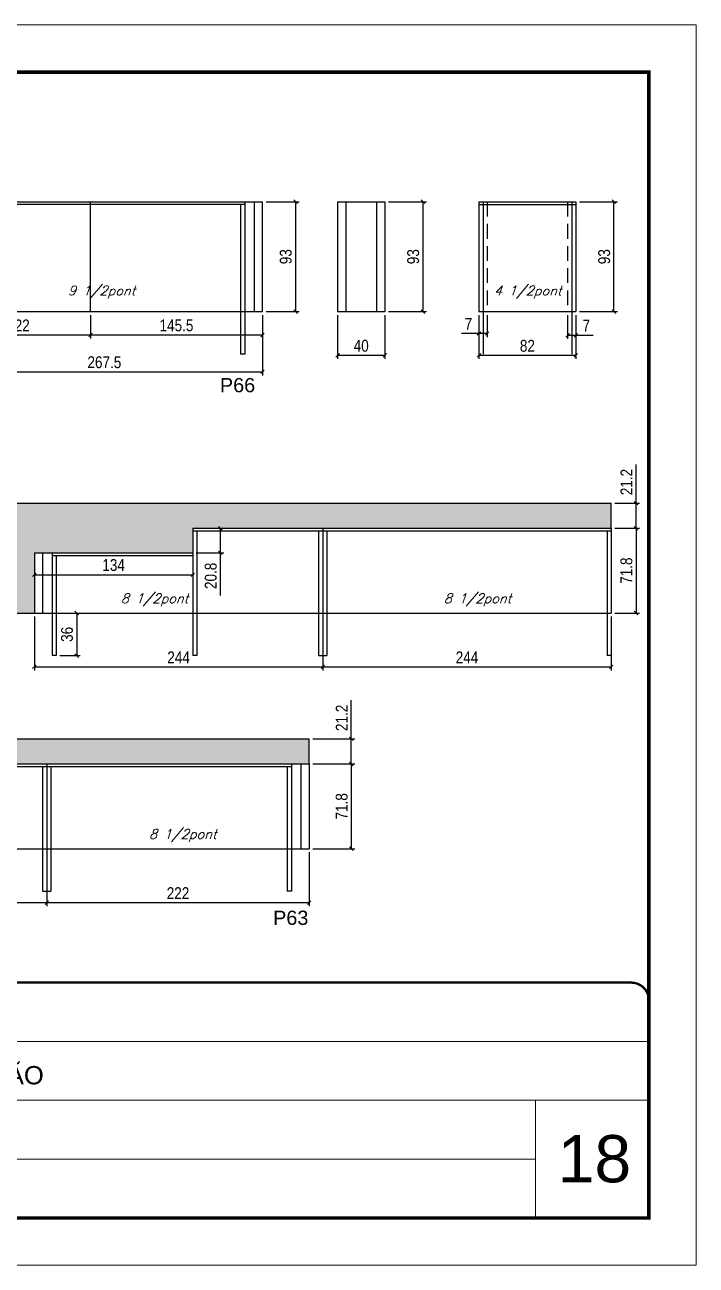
# Model space of a CAD drawing. Extents: x 137137 to 143418, y 10464 to 34486.
# Drawn here: x 139653 to 140221, y 28841 to 29891 of the extents above; entities that cross this region are included whole.
import ezdxf

# ---------------------------------------------------------------- set-up
doc = ezdxf.new("R2010")
doc.units = 0
for name, pattern in [('CONTINUO', [0]), ('DASHED', [0.75, 0.5, -0.25]), ('HIDDEN', [0.375, 0.25, -0.125])]:
    doc.linetypes.add(name, pattern=pattern)
for name, color, linetype in [('5', 5, 'Continuous'), ('COTA', 241, 'Continuous'), ('Painéis', 200, 'Continuous'), ('SARR_2.2x7', 40, 'Continuous'), ('SARR_3.5x7', 81, 'Continuous'), ('texto', 7, 'Continuous')]:
    doc.layers.add(name, color=color, linetype=linetype)
for name, color, linetype, lineweight in [('CARIMBO', 255, 'Continuous', 9), ('Folhas', 255, 'Continuous', 9), ('SARRAFO DE PRESSAO', 251, 'DASHED', 9)]:
    doc.layers.add(name, color=color, linetype=linetype, lineweight=lineweight)
doc.styles.add('ARIAL', font='arial.ttf')
doc.styles.add('COTA TECNICA', font='techl___.ttf', dxfattribs={"height": 10})
doc.styles.add('Romans', font='romans.shx')
doc.styles.get("Standard").update_dxf_attribs({"font": 'arial.ttf'})
doc.dimstyles.new('PAINEL', dxfattribs={"dimtxt": 10, "dimasz": 3, "dimexe": 3, "dimexo": 3, "dimgap": 3, "dimtad": 1, "dimdec": 1, "dimzin": 12, "dimdsep": 46, "dimtxsty": 'COTA TECNICA', "dimblk1": 'OBLIQUE', "dimblk2": 'OBLIQUE', "dimsah": 1, "dimcen": 0.9, "dimclrd": 4, "dimclre": 4, "dimclrt": 240, "dimadec": 1, "dimazin": 3, "dimtfac": 1, "dimtdec": 1, "dimtmove": 0, "dimatfit": 3, "dimfxl": 1, "dimtolj": 1, "dimtzin": 12, "dimarcsym": 0})
pattern_1 = [(50, (0, -2267.81), (5.46554007, -0.47817257), [0.5715, -6.2865]), (355, (0, -2267.81), (-1.05730264, 5.73170536), [0.4572, -5.02921753]), (100.4514447, (0.4555, -2267.85), (4.40823741, 5.25353256), [0.48570026, -5.34270734]), (46.1842, (0, -2266.286), (8.13237123, -1.26126984), [0.85725, -9.42975]), (96.6355576, (0.678, -2266.391), (7.122124, 7.42278374), [0.7285507, -8.01406824]), (351.184151, (0, -2266.286), (7.122124, 7.42278374), [0.685799, -7.54379196]), (21, (0.762, -2266.667), (4.54843174, -3.06795595), [0.5715, -6.2865]), (326, (0.762, -2266.667), (1.85406085, 5.52563898), [0.4572, -5.0292]), (71.451445, (1.141, -2266.923), (6.40249258, 2.45768307), [0.48570026, -5.34269813]), (37.5, (0, -2267.8101), (0.092658098, 2.536651166), [0, -4.96824, 0, -5.1054, 0, -5.04825]), (7.5, (0, -2267.81), (2.004589875, 3.005417245), [0, -2.91084, 0, -4.85394, 0, -1.92405]), (327.5, (-1.6993, -2267.8101), (4.067717855, -0.17186232), [0, -1.905, 0, -5.9436, 0, -7.8867]), (317.5, (-2.4613, -2267.81), (4.44387544, 0.76279473), [0, -2.4765, 0, -3.94716, 0, -5.6007])]

# ---------------------------------------------------------------- blocks, each defined once
blk = doc.blocks.new('9999999999')
at = {"color": 30, "linetype": 'CONTINUO'}
for p, q in [((98564.6, 34379.6), (99584, 34379.6)), ((98564.6, 34329.8), (99488, 34329.8)), ((99584, 34329.8), (99488, 34329.8)), ((99488, 34329.8), (99488, 34230.2)), ((98564.6, 34280), (99488, 34280))]:
    blk.add_line(p, q, dxfattribs=at)
at = {"color": 30, "linetype": 'CONTINUO', "const_width": 2}
blk.add_lwpolyline([(99584, 34230.2), (99584, 34414.4, 0.414214), (99569, 34429.4), (98229, 34429.4, 0.414214), (98214, 34414.4), (98214, 34245.2, 0.414214), (98229, 34230.2), (99584, 34230.2)], format="xyb", dxfattribs=at)
at = {"layer": 'Folhas'}
blk.add_lwpolyline([(98139, 34190.2), (99624, 34190.2), (99624, 35240.2), (98139, 35240.2)], close=True, dxfattribs=at)
at = {"layer": 'Folhas', "color": 30, "const_width": 3}
blk.add_lwpolyline([(98214, 34230.2), (99584, 34230.2), (99584, 35200.2), (98214, 35200.2)], close=True, dxfattribs=at)
at = {"color": 7, "linetype": 'Continuous', "ltscale": 5, "style": 'ARIAL'}
blk.add_text('HOSPITAL ASSUNÇÃO', height=15.483, dxfattribs=at).set_placement((98837.7, 34343.3))
blk = doc.blocks.new('_Oblique')
at = {"color": 0, "linetype": 'ByBlock', "lineweight": -2}
blk.add_line((-0.5, -0.5), (0.5, 0.5), dxfattribs=at)
blk = doc.blocks.new('*D97')
at = {"layer": 'COTA', "color": 4, "lineweight": -2, "ltscale": 25, "transparency": 16777216}
for p, q in [((139856.9, 29741.7), (139884.9, 29741.7)), ((139881.9, 29741.7), (139881.9, 29648.7)), ((139856.9, 29648.7), (139884.9, 29648.7))]:
    blk.add_line(p, q, dxfattribs=at)
at = {"layer": 'Defpoints', "color": 0, "ltscale": 25, "transparency": 16777216}
for p in [(139853.9, 29741.7), (139853.9, 29648.7), (139881.9, 29648.7)]:
    blk.add_point(p, dxfattribs=at)
at = {"layer": 'COTA', "color": 4, "lineweight": -2, "ltscale": 25, "transparency": 16777216, "xscale": 3, "yscale": 3, "zscale": 3}
for p, rotation in [((139881.9, 29741.7), 90), ((139881.9, 29648.7), 270)]:
    blk.add_blockref('_Oblique', p, dxfattribs=dict(at, rotation=rotation))
at = {"layer": 'COTA', "color": 240, "ltscale": 25, "transparency": 16777216, "insert": (139873.6, 29695.2), "char_height": 10, "attachment_point": 5, "rotation": 90, "style": 'COTA TECNICA'}
blk.add_mtext('\\A1;93', dxfattribs=at)
blk = doc.blocks.new('*D98')
at = {"layer": 'COTA', "color": 4, "lineweight": -2, "ltscale": 25, "transparency": 16777216}
for p, q in [((139586.4, 29645.7), (139586.4, 29594.7)), ((139853.9, 29645.7), (139853.9, 29594.7)), ((139586.4, 29597.7), (139853.9, 29597.7))]:
    blk.add_line(p, q, dxfattribs=at)
at = {"layer": 'Defpoints', "color": 0, "ltscale": 25, "transparency": 16777216}
for p in [(139586.4, 29648.7), (139853.9, 29648.7), (139853.9, 29597.7)]:
    blk.add_point(p, dxfattribs=at)
at = {"layer": 'COTA', "color": 4, "lineweight": -2, "ltscale": 25, "transparency": 16777216, "xscale": 3, "yscale": 3, "zscale": 3, "rotation": 180}
blk.add_blockref('_Oblique', (139586.4, 29597.7), dxfattribs=at)
at = {"layer": 'COTA', "color": 4, "lineweight": -2, "ltscale": 25, "transparency": 16777216, "xscale": 3, "yscale": 3, "zscale": 3}
blk.add_blockref('_Oblique', (139853.9, 29597.7), dxfattribs=at)
at = {"layer": 'COTA', "color": 240, "ltscale": 25, "transparency": 16777216, "insert": (139720.1, 29605.8), "char_height": 10, "attachment_point": 5, "style": 'COTA TECNICA'}
blk.add_mtext('\\A1;267.5', dxfattribs=at)
blk = doc.blocks.new('*D99')
at = {"layer": 'COTA', "color": 4, "lineweight": -2, "ltscale": 25, "transparency": 16777216}
for p, q in [((139586.4, 29645.7), (139586.4, 29625.9)), ((139708.4, 29645.7), (139708.4, 29625.9)), ((139586.4, 29628.9), (139708.4, 29628.9))]:
    blk.add_line(p, q, dxfattribs=at)
at = {"layer": 'Defpoints', "color": 0, "ltscale": 25, "transparency": 16777216}
for p in [(139586.4, 29648.7), (139708.4, 29648.7), (139708.4, 29628.9)]:
    blk.add_point(p, dxfattribs=at)
at = {"layer": 'COTA', "color": 4, "lineweight": -2, "ltscale": 25, "transparency": 16777216, "xscale": 3, "yscale": 3, "zscale": 3, "rotation": 180}
blk.add_blockref('_Oblique', (139586.4, 29628.9), dxfattribs=at)
at = {"layer": 'COTA', "color": 4, "lineweight": -2, "ltscale": 25, "transparency": 16777216, "xscale": 3, "yscale": 3, "zscale": 3}
blk.add_blockref('_Oblique', (139708.4, 29628.9), dxfattribs=at)
at = {"layer": 'COTA', "color": 240, "ltscale": 25, "transparency": 16777216, "insert": (139647.4, 29637), "char_height": 10, "attachment_point": 5, "style": 'COTA TECNICA'}
blk.add_mtext('\\A1;122', dxfattribs=at)
blk = doc.blocks.new('*D100')
at = {"layer": 'COTA', "color": 4, "lineweight": -2, "ltscale": 25, "transparency": 16777216}
for p, q in [((139708.4, 29645.7), (139708.4, 29625.9)), ((139853.9, 29645.7), (139853.9, 29625.9)), ((139708.4, 29628.9), (139853.9, 29628.9))]:
    blk.add_line(p, q, dxfattribs=at)
at = {"layer": 'Defpoints', "color": 0, "ltscale": 25, "transparency": 16777216}
for p in [(139708.4, 29648.7), (139853.9, 29648.7), (139853.9, 29628.9)]:
    blk.add_point(p, dxfattribs=at)
at = {"layer": 'COTA', "color": 4, "lineweight": -2, "ltscale": 25, "transparency": 16777216, "xscale": 3, "yscale": 3, "zscale": 3, "rotation": 180}
blk.add_blockref('_Oblique', (139708.4, 29628.9), dxfattribs=at)
at = {"layer": 'COTA', "color": 4, "lineweight": -2, "ltscale": 25, "transparency": 16777216, "xscale": 3, "yscale": 3, "zscale": 3}
blk.add_blockref('_Oblique', (139853.9, 29628.9), dxfattribs=at)
at = {"layer": 'COTA', "color": 240, "ltscale": 25, "transparency": 16777216, "insert": (139781.1, 29637), "char_height": 10, "attachment_point": 5, "style": 'COTA TECNICA'}
blk.add_mtext('\\A1;145.5', dxfattribs=at)
blk = doc.blocks.new('*D110')
at = {"layer": 'COTA', "color": 4, "lineweight": -2, "ltscale": 25, "transparency": 16777216}
for p, q in [((139660.9, 29390.5), (139660.9, 29345)), ((139904.9, 29390.5), (139904.9, 29345)), ((139660.9, 29348), (139904.9, 29348))]:
    blk.add_line(p, q, dxfattribs=at)
at = {"layer": 'Defpoints', "color": 0, "ltscale": 25, "transparency": 16777216}
for p in [(139660.9, 29393.5), (139904.9, 29393.5), (139904.9, 29348)]:
    blk.add_point(p, dxfattribs=at)
at = {"layer": 'COTA', "color": 4, "lineweight": -2, "ltscale": 25, "transparency": 16777216, "xscale": 3, "yscale": 3, "zscale": 3, "rotation": 180}
blk.add_blockref('_Oblique', (139660.9, 29348), dxfattribs=at)
at = {"layer": 'COTA', "color": 4, "lineweight": -2, "ltscale": 25, "transparency": 16777216, "xscale": 3, "yscale": 3, "zscale": 3}
blk.add_blockref('_Oblique', (139904.9, 29348), dxfattribs=at)
at = {"layer": 'COTA', "color": 240, "ltscale": 25, "transparency": 16777216, "insert": (139782.9, 29356), "char_height": 10, "attachment_point": 5, "style": 'COTA TECNICA'}
blk.add_mtext('\\A1;244', dxfattribs=at)
blk = doc.blocks.new('*D111')
at = {"layer": 'COTA', "color": 4, "lineweight": -2, "ltscale": 25, "transparency": 16777216}
for p, q in [((139904.9, 29390.5), (139904.9, 29345)), ((140148.9, 29390.5), (140148.9, 29345)), ((139904.9, 29348), (140148.9, 29348))]:
    blk.add_line(p, q, dxfattribs=at)
at = {"layer": 'Defpoints', "color": 0, "ltscale": 25, "transparency": 16777216}
for p in [(139904.9, 29393.5), (140148.9, 29393.5), (140148.9, 29348)]:
    blk.add_point(p, dxfattribs=at)
at = {"layer": 'COTA', "color": 4, "lineweight": -2, "ltscale": 25, "transparency": 16777216, "xscale": 3, "yscale": 3, "zscale": 3, "rotation": 180}
blk.add_blockref('_Oblique', (139904.9, 29348), dxfattribs=at)
at = {"layer": 'COTA', "color": 4, "lineweight": -2, "ltscale": 25, "transparency": 16777216, "xscale": 3, "yscale": 3, "zscale": 3}
blk.add_blockref('_Oblique', (140148.9, 29348), dxfattribs=at)
at = {"layer": 'COTA', "color": 240, "ltscale": 25, "transparency": 16777216, "insert": (140026.9, 29356), "char_height": 10, "attachment_point": 5, "style": 'COTA TECNICA'}
blk.add_mtext('\\A1;244', dxfattribs=at)
blk = doc.blocks.new('*D113')
at = {"layer": 'COTA', "color": 4, "lineweight": -2, "ltscale": 25, "transparency": 16777216}
for p, q in [((139660.9, 29441.5), (139660.9, 29422.9)), ((139794.9, 29441.5), (139794.9, 29422.9)), ((139660.9, 29425.9), (139794.9, 29425.9))]:
    blk.add_line(p, q, dxfattribs=at)
at = {"layer": 'Defpoints', "color": 0, "ltscale": 25, "transparency": 16777216}
for p in [(139660.9, 29444.5), (139794.9, 29444.5), (139794.9, 29425.9)]:
    blk.add_point(p, dxfattribs=at)
at = {"layer": 'COTA', "color": 4, "lineweight": -2, "ltscale": 25, "transparency": 16777216, "xscale": 3, "yscale": 3, "zscale": 3, "rotation": 180}
blk.add_blockref('_Oblique', (139660.9, 29425.9), dxfattribs=at)
at = {"layer": 'COTA', "color": 4, "lineweight": -2, "ltscale": 25, "transparency": 16777216, "xscale": 3, "yscale": 3, "zscale": 3}
blk.add_blockref('_Oblique', (139794.9, 29425.9), dxfattribs=at)
at = {"layer": 'COTA', "color": 240, "ltscale": 25, "transparency": 16777216, "insert": (139727.9, 29434.1), "char_height": 10, "attachment_point": 5, "style": 'COTA TECNICA'}
blk.add_mtext('\\A1;134', dxfattribs=at)
blk = doc.blocks.new('*D115')
at = {"layer": 'COTA', "color": 4, "lineweight": -2, "ltscale": 25, "transparency": 16777216}
for p, q in [((139797.9, 29465.3), (139821.2, 29465.3)), ((139818.2, 29465.3), (139818.2, 29444.5)), ((139797.9, 29444.5), (139821.2, 29444.5)), ((139818.2, 29444.5), (139818.2, 29408.5))]:
    blk.add_line(p, q, dxfattribs=at)
at = {"layer": 'Defpoints', "color": 0, "ltscale": 25, "transparency": 16777216}
for p in [(139794.9, 29465.3), (139794.9, 29444.5), (139818.2, 29444.5)]:
    blk.add_point(p, dxfattribs=at)
at = {"layer": 'COTA', "color": 4, "lineweight": -2, "ltscale": 25, "transparency": 16777216, "xscale": 3, "yscale": 3, "zscale": 3}
for p, rotation in [((139818.2, 29465.3), 90), ((139818.2, 29444.5), 270)]:
    blk.add_blockref('_Oblique', p, dxfattribs=dict(at, rotation=rotation))
at = {"layer": 'COTA', "color": 240, "ltscale": 25, "transparency": 16777216, "insert": (139810.1, 29425), "char_height": 10, "attachment_point": 5, "rotation": 90, "style": 'COTA TECNICA'}
blk.add_mtext('\\A1;20.8', dxfattribs=at)
blk = doc.blocks.new('*D118')
at = {"layer": 'COTA', "color": 4, "lineweight": -2, "ltscale": 25, "transparency": 16777216}
for p, q in [((139427.4, 29191), (139427.4, 29145.4)), ((139671.4, 29191), (139671.4, 29145.4)), ((139427.4, 29148.4), (139671.4, 29148.4))]:
    blk.add_line(p, q, dxfattribs=at)
at = {"layer": 'Defpoints', "color": 0, "ltscale": 25, "transparency": 16777216}
for p in [(139427.4, 29194), (139671.4, 29194), (139671.4, 29148.4)]:
    blk.add_point(p, dxfattribs=at)
at = {"layer": 'COTA', "color": 4, "lineweight": -2, "ltscale": 25, "transparency": 16777216, "xscale": 3, "yscale": 3, "zscale": 3, "rotation": 180}
blk.add_blockref('_Oblique', (139427.4, 29148.4), dxfattribs=at)
at = {"layer": 'COTA', "color": 4, "lineweight": -2, "ltscale": 25, "transparency": 16777216, "xscale": 3, "yscale": 3, "zscale": 3}
blk.add_blockref('_Oblique', (139671.4, 29148.4), dxfattribs=at)
at = {"layer": 'COTA', "color": 240, "ltscale": 25, "transparency": 16777216, "insert": (139549.4, 29156.5), "char_height": 10, "attachment_point": 5, "style": 'COTA TECNICA'}
blk.add_mtext('\\A1;244', dxfattribs=at)
blk = doc.blocks.new('*D119')
at = {"layer": 'COTA', "color": 4, "lineweight": -2, "ltscale": 25, "transparency": 16777216}
for p, q in [((139671.4, 29191), (139671.4, 29145.4)), ((139893.4, 29191), (139893.4, 29145.4)), ((139671.4, 29148.4), (139893.4, 29148.4))]:
    blk.add_line(p, q, dxfattribs=at)
at = {"layer": 'Defpoints', "color": 0, "ltscale": 25, "transparency": 16777216}
for p in [(139671.4, 29194), (139893.4, 29194), (139893.4, 29148.4)]:
    blk.add_point(p, dxfattribs=at)
at = {"layer": 'COTA', "color": 4, "lineweight": -2, "ltscale": 25, "transparency": 16777216, "xscale": 3, "yscale": 3, "zscale": 3, "rotation": 180}
blk.add_blockref('_Oblique', (139671.4, 29148.4), dxfattribs=at)
at = {"layer": 'COTA', "color": 4, "lineweight": -2, "ltscale": 25, "transparency": 16777216, "xscale": 3, "yscale": 3, "zscale": 3}
blk.add_blockref('_Oblique', (139893.4, 29148.4), dxfattribs=at)
at = {"layer": 'COTA', "color": 240, "ltscale": 25, "transparency": 16777216, "insert": (139782.4, 29156.4), "char_height": 10, "attachment_point": 5, "style": 'COTA TECNICA'}
blk.add_mtext('\\A1;222', dxfattribs=at)
blk = doc.blocks.new('*D124')
at = {"layer": 'COTA', "color": 4, "lineweight": -2, "ltscale": 25, "transparency": 16777216}
for p, q in [((140151.9, 29465.3), (140172.9, 29465.3)), ((140169.9, 29465.3), (140169.9, 29393.5)), ((140151.9, 29393.5), (140172.9, 29393.5))]:
    blk.add_line(p, q, dxfattribs=at)
at = {"layer": 'Defpoints', "color": 0, "ltscale": 25, "transparency": 16777216}
for p in [(140148.9, 29465.3), (140148.9, 29393.5), (140169.9, 29393.5)]:
    blk.add_point(p, dxfattribs=at)
at = {"layer": 'COTA', "color": 4, "lineweight": -2, "ltscale": 25, "transparency": 16777216, "xscale": 3, "yscale": 3, "zscale": 3}
for p, rotation in [((140169.9, 29465.3), 90), ((140169.9, 29393.5), 270)]:
    blk.add_blockref('_Oblique', p, dxfattribs=dict(at, rotation=rotation))
at = {"layer": 'COTA', "color": 240, "ltscale": 25, "transparency": 16777216, "insert": (140161.8, 29429.4), "char_height": 10, "attachment_point": 5, "rotation": 90, "style": 'COTA TECNICA'}
blk.add_mtext('\\A1;71.8', dxfattribs=at)
blk = doc.blocks.new('*D125')
at = {"layer": 'COTA', "color": 4, "lineweight": -2, "ltscale": 25, "transparency": 16777216}
for p, q in [((140169.9, 29486.5), (140169.9, 29519.2)), ((140151.9, 29486.5), (140172.9, 29486.5)), ((140169.9, 29465.3), (140169.9, 29486.5)), ((140151.9, 29465.3), (140172.9, 29465.3))]:
    blk.add_line(p, q, dxfattribs=at)
at = {"layer": 'Defpoints', "color": 0, "ltscale": 25, "transparency": 16777216}
for p in [(140148.9, 29486.5), (140169.9, 29486.5), (140148.9, 29465.3)]:
    blk.add_point(p, dxfattribs=at)
at = {"layer": 'COTA', "color": 4, "lineweight": -2, "ltscale": 25, "transparency": 16777216, "xscale": 3, "yscale": 3, "zscale": 3}
for p, rotation in [((140169.9, 29486.5), 90), ((140169.9, 29465.3), 270)]:
    blk.add_blockref('_Oblique', p, dxfattribs=dict(at, rotation=rotation))
at = {"layer": 'COTA', "color": 240, "ltscale": 25, "transparency": 16777216, "insert": (140161.8, 29504.4), "char_height": 10, "attachment_point": 5, "rotation": 90, "style": 'COTA TECNICA'}
blk.add_mtext('\\A1;21.2', dxfattribs=at)
blk = doc.blocks.new('*D126')
at = {"layer": 'COTA', "color": 4, "lineweight": -2, "ltscale": 25, "transparency": 16777216}
for p, q in [((139896.4, 29265.8), (139932, 29265.8)), ((139929, 29265.8), (139929, 29194)), ((139896.4, 29194), (139932, 29194))]:
    blk.add_line(p, q, dxfattribs=at)
at = {"layer": 'Defpoints', "color": 0, "ltscale": 25, "transparency": 16777216}
for p in [(139893.4, 29265.8), (139893.4, 29194), (139929, 29194)]:
    blk.add_point(p, dxfattribs=at)
at = {"layer": 'COTA', "color": 4, "lineweight": -2, "ltscale": 25, "transparency": 16777216, "xscale": 3, "yscale": 3, "zscale": 3}
for p, rotation in [((139929, 29265.8), 90), ((139929, 29194), 270)]:
    blk.add_blockref('_Oblique', p, dxfattribs=dict(at, rotation=rotation))
at = {"layer": 'COTA', "color": 240, "ltscale": 25, "transparency": 16777216, "insert": (139920.9, 29229.9), "char_height": 10, "attachment_point": 5, "rotation": 90, "style": 'COTA TECNICA'}
blk.add_mtext('\\A1;71.8', dxfattribs=at)
blk = doc.blocks.new('*D127')
at = {"layer": 'COTA', "color": 4, "lineweight": -2, "ltscale": 25, "transparency": 16777216}
for p, q in [((139929, 29287), (139929, 29319.7)), ((139896.4, 29287), (139932, 29287)), ((139929, 29265.8), (139929, 29287)), ((139896.4, 29265.8), (139932, 29265.8))]:
    blk.add_line(p, q, dxfattribs=at)
at = {"layer": 'Defpoints', "color": 0, "ltscale": 25, "transparency": 16777216}
for p in [(139893.4, 29287), (139929, 29287), (139893.4, 29265.8)]:
    blk.add_point(p, dxfattribs=at)
at = {"layer": 'COTA', "color": 4, "lineweight": -2, "ltscale": 25, "transparency": 16777216, "xscale": 3, "yscale": 3, "zscale": 3}
for p, rotation in [((139929, 29287), 90), ((139929, 29265.8), 270)]:
    blk.add_blockref('_Oblique', p, dxfattribs=dict(at, rotation=rotation))
at = {"layer": 'COTA', "color": 240, "ltscale": 25, "transparency": 16777216, "insert": (139920.9, 29304.8), "char_height": 10, "attachment_point": 5, "rotation": 90, "style": 'COTA TECNICA'}
blk.add_mtext('\\A1;21.2', dxfattribs=at)
blk = doc.blocks.new('*D183')
at = {"layer": 'COTA', "color": 4, "lineweight": -2, "ltscale": 25, "transparency": 16777216}
for p, q in [((140112, 29645.7), (140112, 29625.7)), ((140119, 29645.7), (140119, 29625.7)), ((140112, 29628.7), (140119, 29628.7)), ((140119, 29628.7), (140133.7, 29628.7))]:
    blk.add_line(p, q, dxfattribs=at)
at = {"layer": 'Defpoints', "color": 0, "ltscale": 25, "transparency": 16777216}
for p in [(140112, 29648.7), (140119, 29648.7), (140119, 29628.7)]:
    blk.add_point(p, dxfattribs=at)
at = {"layer": 'COTA', "color": 4, "lineweight": -2, "ltscale": 25, "transparency": 16777216, "xscale": 3, "yscale": 3, "zscale": 3, "rotation": 180}
blk.add_blockref('_Oblique', (140112, 29628.7), dxfattribs=at)
at = {"layer": 'COTA', "color": 4, "lineweight": -2, "ltscale": 25, "transparency": 16777216, "xscale": 3, "yscale": 3, "zscale": 3}
blk.add_blockref('_Oblique', (140119, 29628.7), dxfattribs=at)
at = {"layer": 'COTA', "color": 240, "ltscale": 25, "transparency": 16777216, "insert": (140127.8, 29636.8), "char_height": 10, "attachment_point": 5, "style": 'COTA TECNICA'}
blk.add_mtext('\\A1;7', dxfattribs=at)
blk = doc.blocks.new('*D184')
at = {"layer": 'COTA', "color": 4, "lineweight": -2, "ltscale": 25, "transparency": 16777216}
for p, q in [((140037, 29645.7), (140037, 29627.2)), ((140044, 29645.7), (140044, 29627.2)), ((140037, 29630.2), (140022.2, 29630.2)), ((140044, 29630.2), (140037, 29630.2))]:
    blk.add_line(p, q, dxfattribs=at)
at = {"layer": 'Defpoints', "color": 0, "ltscale": 25, "transparency": 16777216}
for p in [(140037, 29648.7), (140044, 29648.7), (140037, 29630.2)]:
    blk.add_point(p, dxfattribs=at)
at = {"layer": 'COTA', "color": 4, "lineweight": -2, "ltscale": 25, "transparency": 16777216, "xscale": 3, "yscale": 3, "zscale": 3, "rotation": 180}
blk.add_blockref('_Oblique', (140037, 29630.2), dxfattribs=at)
at = {"layer": 'COTA', "color": 4, "lineweight": -2, "ltscale": 25, "transparency": 16777216, "xscale": 3, "yscale": 3, "zscale": 3}
blk.add_blockref('_Oblique', (140044, 29630.2), dxfattribs=at)
at = {"layer": 'COTA', "color": 240, "ltscale": 25, "transparency": 16777216, "insert": (140028.1, 29638.3), "char_height": 10, "attachment_point": 5, "style": 'COTA TECNICA'}
blk.add_mtext('\\A1;7', dxfattribs=at)
blk = doc.blocks.new('*D185')
at = {"layer": 'COTA', "color": 4, "lineweight": -2, "ltscale": 25, "transparency": 16777216}
for p, q in [((140037, 29645.7), (140037, 29608.6)), ((140119, 29645.7), (140119, 29608.6)), ((140119, 29611.6), (140037, 29611.6))]:
    blk.add_line(p, q, dxfattribs=at)
at = {"layer": 'Defpoints', "color": 0, "ltscale": 25, "transparency": 16777216}
for p in [(140037, 29648.7), (140119, 29648.7), (140037, 29611.6)]:
    blk.add_point(p, dxfattribs=at)
at = {"layer": 'COTA', "color": 4, "lineweight": -2, "ltscale": 25, "transparency": 16777216, "xscale": 3, "yscale": 3, "zscale": 3, "rotation": 180}
blk.add_blockref('_Oblique', (140037, 29611.6), dxfattribs=at)
at = {"layer": 'COTA', "color": 4, "lineweight": -2, "ltscale": 25, "transparency": 16777216, "xscale": 3, "yscale": 3, "zscale": 3}
blk.add_blockref('_Oblique', (140119, 29611.6), dxfattribs=at)
at = {"layer": 'COTA', "color": 240, "ltscale": 25, "transparency": 16777216, "insert": (140078, 29619.7), "char_height": 10, "attachment_point": 5, "style": 'COTA TECNICA'}
blk.add_mtext('\\A1;82', dxfattribs=at)
blk = doc.blocks.new('*D186')
at = {"layer": 'COTA', "color": 4, "lineweight": -2, "ltscale": 25, "transparency": 16777216}
for p, q in [((140122, 29741.7), (140154.2, 29741.7)), ((140151.2, 29648.7), (140151.2, 29741.7)), ((140122, 29648.7), (140154.2, 29648.7))]:
    blk.add_line(p, q, dxfattribs=at)
at = {"layer": 'Defpoints', "color": 0, "ltscale": 25, "transparency": 16777216}
for p in [(140119, 29741.7), (140151.2, 29741.7), (140119, 29648.7)]:
    blk.add_point(p, dxfattribs=at)
at = {"layer": 'COTA', "color": 4, "lineweight": -2, "ltscale": 25, "transparency": 16777216, "xscale": 3, "yscale": 3, "zscale": 3}
for p, rotation in [((140151.2, 29741.7), 90), ((140151.2, 29648.7), 270)]:
    blk.add_blockref('_Oblique', p, dxfattribs=dict(at, rotation=rotation))
at = {"layer": 'COTA', "color": 240, "ltscale": 25, "transparency": 16777216, "insert": (140143, 29695.2), "char_height": 10, "attachment_point": 5, "rotation": 90, "style": 'COTA TECNICA'}
blk.add_mtext('\\A1;93', dxfattribs=at)
blk = doc.blocks.new('*D1904')
at = {"layer": 'COTA', "color": 4, "lineweight": -2, "ltscale": 25, "transparency": 16777216}
for p, q in [((139682.4, 29393.5), (139699.7, 29393.5)), ((139696.7, 29393.5), (139696.7, 29357.5)), ((139682.4, 29357.5), (139699.7, 29357.5))]:
    blk.add_line(p, q, dxfattribs=at)
at = {"layer": 'Defpoints', "color": 0, "ltscale": 25, "transparency": 16777216}
for p in [(139679.4, 29393.5), (139679.4, 29357.5), (139696.7, 29357.5)]:
    blk.add_point(p, dxfattribs=at)
at = {"layer": 'COTA', "color": 4, "lineweight": -2, "ltscale": 25, "transparency": 16777216, "xscale": 3, "yscale": 3, "zscale": 3}
for p, rotation in [((139696.7, 29393.5), 90), ((139696.7, 29357.5), 270)]:
    blk.add_blockref('_Oblique', p, dxfattribs=dict(at, rotation=rotation))
at = {"layer": 'COTA', "color": 240, "ltscale": 25, "transparency": 16777216, "insert": (139688.5, 29375.5), "char_height": 10, "attachment_point": 5, "rotation": 90, "style": 'COTA TECNICA'}
blk.add_mtext('\\A1;36', dxfattribs=at)
blk = doc.blocks.new('*D2132')
at = {"layer": 'COTA', "color": 4, "lineweight": -2, "ltscale": 25, "transparency": 16777216}
for p, q in [((139917.4, 29645.7), (139917.4, 29608.6)), ((139957.4, 29645.7), (139957.4, 29608.6)), ((139957.4, 29611.6), (139917.4, 29611.6))]:
    blk.add_line(p, q, dxfattribs=at)
at = {"layer": 'Defpoints', "color": 0, "ltscale": 25, "transparency": 16777216}
for p in [(139917.4, 29648.7), (139957.4, 29648.7), (139917.4, 29611.6)]:
    blk.add_point(p, dxfattribs=at)
at = {"layer": 'COTA', "color": 4, "lineweight": -2, "ltscale": 25, "transparency": 16777216, "xscale": 3, "yscale": 3, "zscale": 3, "rotation": 180}
blk.add_blockref('_Oblique', (139917.4, 29611.6), dxfattribs=at)
at = {"layer": 'COTA', "color": 4, "lineweight": -2, "ltscale": 25, "transparency": 16777216, "xscale": 3, "yscale": 3, "zscale": 3}
blk.add_blockref('_Oblique', (139957.4, 29611.6), dxfattribs=at)
at = {"layer": 'COTA', "color": 240, "ltscale": 25, "transparency": 16777216, "insert": (139937.4, 29619.7), "char_height": 10, "attachment_point": 5, "style": 'COTA TECNICA'}
blk.add_mtext('\\A1;40', dxfattribs=at)
blk = doc.blocks.new('*D2133')
at = {"layer": 'COTA', "color": 4, "lineweight": -2, "ltscale": 25, "transparency": 16777216}
for p, q in [((139960.4, 29741.7), (139992.7, 29741.7)), ((139989.7, 29648.7), (139989.7, 29741.7)), ((139960.4, 29648.7), (139992.7, 29648.7))]:
    blk.add_line(p, q, dxfattribs=at)
at = {"layer": 'Defpoints', "color": 0, "ltscale": 25, "transparency": 16777216}
for p in [(139957.4, 29741.7), (139989.7, 29741.7), (139957.4, 29648.7)]:
    blk.add_point(p, dxfattribs=at)
at = {"layer": 'COTA', "color": 4, "lineweight": -2, "ltscale": 25, "transparency": 16777216, "xscale": 3, "yscale": 3, "zscale": 3}
for p, rotation in [((139989.7, 29741.7), 90), ((139989.7, 29648.7), 270)]:
    blk.add_blockref('_Oblique', p, dxfattribs=dict(at, rotation=rotation))
at = {"layer": 'COTA', "color": 240, "ltscale": 25, "transparency": 16777216, "insert": (139981.4, 29695.2), "char_height": 10, "attachment_point": 5, "rotation": 90, "style": 'COTA TECNICA'}
blk.add_mtext('\\A1;93', dxfattribs=at)

msp = doc.modelspace()

# ---------------------------------------------------------------- hatches: boundary and pattern name
at = {"layer": 'COTA', "linetype": 'ByBlock'}
h = msp.add_hatch(dxfattribs=at)
h.set_pattern_fill('AR-CONC', color=256, scale=0.03)
h.set_pattern_definition([(50, (0, -2297.15), (5.46554007, -0.47817257), [0.5715, -6.2865]), (355, (0, -2297.15), (-1.05730264, 5.73170536), [0.4572, -5.02921753]), (100.4514447, (0.4555, -2297.19), (4.40823741, 5.25353256), [0.48570026, -5.34270734]), (46.1842, (0, -2295.626), (8.13237123, -1.26126984), [0.85725, -9.42975]), (96.6355576, (0.678, -2295.731), (7.122124, 7.42278374), [0.7285507, -8.01406824]), (351.184151, (0, -2295.626), (7.122124, 7.42278374), [0.685799, -7.54379196]), (21, (0.762, -2296.007), (4.54843174, -3.06795595), [0.5715, -6.2865]), (326, (0.762, -2296.007), (1.85406085, 5.52563898), [0.4572, -5.0292]), (71.451445, (1.141, -2296.263), (6.40249258, 2.45768307), [0.48570026, -5.34269813]), (37.5, (0, -2297.1502), (0.092658098, 2.536651166), [0, -4.96824, 0, -5.1054, 0, -5.04825]), (7.5, (0, -2297.1502), (2.004589875, 3.005417245), [0, -2.91084, 0, -4.85394, 0, -1.92405]), (327.5, (-1.6993, -2297.1502), (4.067717855, -0.17186232), [0, -1.905, 0, -5.9436, 0, -7.8867]), (317.5, (-2.4613, -2297.1502), (4.44387544, 0.76279473), [0, -2.4765, 0, -3.94716, 0, -5.6007])])
h.paths.add_polyline_path([(139620.88, 29486.5), (139486.88, 29486.5), (138921.38, 29486.5), (138921.38, 29465.3), (139486.88, 29465.3), (139486.88, 29444.5), (139620.88, 29444.5), (139620.88, 29393.5), (139660.88, 29393.5), (139660.88, 29444.5), (139794.88, 29444.5), (139794.88, 29465.3), (140148.88, 29465.3), (140148.88, 29465.3), (140148.88, 29486.5), (139794.88, 29486.5), (139660.88, 29486.5)])
h = msp.add_hatch(dxfattribs=at)
h.set_pattern_fill('AR-CONC', color=256, scale=0.03)
h.set_pattern_definition(pattern_1)
h.paths.add_polyline_path([(139183.38, 29244.98), (139317.38, 29244.98), (139317.38, 29265.78), (139893.38, 29265.78), (139893.38, 29286.98), (139317.38, 29286.98), (139183.38, 29286.98), (139143.38, 29286.98), (139009.38, 29286.98), (138921.38, 29286.98), (138921.38, 29265.78), (139009.38, 29265.78), (139009.38, 29244.98), (139143.38, 29244.98), (139143.38, 29193.98), (139183.38, 29193.98)])
h = msp.add_hatch(dxfattribs=at)
h.set_pattern_fill('AR-CONC', color=256, scale=0.03)
h.set_pattern_definition(pattern_1)
h.paths.add_polyline_path([(139893.38, 29286.98), (139317.38, 29286.98), (139183.38, 29286.98), (139183.38, 29244.98), (139317.38, 29244.98), (139317.38, 29265.78), (139893.38, 29265.78)])

# ---------------------------------------------------------------- linework, layer by layer
for p, q in [((139838.89, 29612.69), (139835.39, 29612.69)), ((139620.88, 29486.5), (139660.88, 29486.5)), ((139660.88, 29486.5), (139794.88, 29486.5)), ((139794.88, 29486.5), (140148.88, 29486.5)), ((140148.88, 29465.3), (140148.88, 29486.5)), ((139620.88, 29393.5), (139660.88, 29393.5)), ((139904.88, 29393.5), (139904.88, 29357.5)), ((139679.38, 29357.5), (139675.88, 29357.5)), ((139798.38, 29357.5), (139794.88, 29357.5)), ((139901.38, 29357.5), (139908.38, 29357.5)), ((140148.88, 29357.5), (140145.38, 29357.5)), ((139317.38, 29286.98), (139893.38, 29286.98)), ((139893.38, 29265.78), (139893.38, 29286.98)), ((139671.38, 29193.98), (139671.38, 29157.98)), ((139667.88, 29157.98), (139674.88, 29157.98)), ((139878.38, 29157.98), (139874.88, 29157.98))]:
    msp.add_line(p, q, dxfattribs=at)
at = {"layer": 'Painéis'}
for p, q in [((139098.39, 29741.69), (139853.89, 29741.69)), ((139098.39, 29648.69), (139853.89, 29648.69)), ((139794.88, 29465.3), (140148.88, 29465.3)), ((139660.88, 29444.5), (139794.88, 29444.5)), ((139660.88, 29393.5), (139794.88, 29393.5)), ((139794.88, 29393.5), (140148.88, 29393.5)), ((139317.38, 29265.78), (139893.38, 29265.78)), ((139317.38, 29193.98), (139893.38, 29193.98))]:
    msp.add_line(p, q, dxfattribs=at)
at = {"layer": 'Painéis', "ltscale": 25}
for p, q in [((139708.39, 29648.69), (139708.39, 29741.69)), ((139853.89, 29648.69), (139853.89, 29741.69)), ((139917.42, 29741.69), (139957.42, 29741.69)), ((139917.42, 29741.69), (139917.42, 29648.69)), ((139957.42, 29741.69), (139957.42, 29648.69)), ((140036.98, 29741.69), (140118.98, 29741.69)), ((140036.98, 29741.69), (140036.98, 29648.69)), ((140118.98, 29741.69), (140118.98, 29648.69)), ((139917.42, 29648.69), (139957.42, 29648.69)), ((140036.98, 29648.69), (140118.98, 29648.69)), ((139794.88, 29465.3), (139794.88, 29444.5)), ((139904.88, 29465.3), (139904.88, 29393.5)), ((140148.88, 29465.3), (140148.88, 29393.5)), ((139660.88, 29444.5), (139660.88, 29393.5)), ((139671.38, 29265.78), (139671.38, 29193.98)), ((139893.38, 29265.78), (139893.38, 29193.98))]:
    msp.add_line(p, q, dxfattribs=at)
at = {"layer": 'SARR_2.2x7', "linetype": 'Continuous'}
for p, q in [((139838.89, 29739.49), (139586.39, 29739.49)), ((139846.89, 29741.69), (139846.89, 29648.69)), ((139924.42, 29741.69), (139924.42, 29648.69)), ((139950.42, 29741.69), (139950.42, 29648.69)), ((140036.98, 29739.49), (140118.98, 29739.49)), ((139794.88, 29463.1), (140148.88, 29463.1)), ((139667.88, 29444.5), (139667.88, 29393.5)), ((139675.88, 29442.3), (139794.88, 29442.3)), ((139317.38, 29263.58), (139878.38, 29263.58)), ((139886.38, 29265.78), (139886.38, 29193.98))]:
    msp.add_line(p, q, dxfattribs=at)
at = {"layer": 'SARR_2.2x7', "linetype": 'HIDDEN', "ltscale": 50}
for p, q in [((140043.98, 29741.69), (140043.98, 29648.69)), ((140111.98, 29741.69), (140111.98, 29648.69))]:
    msp.add_line(p, q, dxfattribs=at)
at = {"layer": 'SARR_3.5x7'}
for p, q in [((139835.39, 29739.5), (139835.39, 29612.69)), ((139838.89, 29741.69), (139838.89, 29612.69)), ((140040.48, 29741.69), (140040.48, 29612.69)), ((140115.48, 29741.69), (140115.48, 29612.69)), ((139794.88, 29463.1), (139794.88, 29357.5)), ((139798.38, 29463.1), (139798.38, 29357.5)), ((139901.38, 29463.1), (139901.38, 29357.5)), ((139908.38, 29463.1), (139908.38, 29357.5)), ((140145.38, 29463.1), (140145.38, 29357.5)), ((139675.88, 29444.5), (139675.88, 29357.5)), ((139679.38, 29442.3), (139679.38, 29357.5)), ((139667.88, 29265.78), (139667.88, 29265.78)), ((139667.88, 29263.58), (139667.88, 29157.98)), ((139674.88, 29265.78), (139674.88, 29265.78)), ((139674.88, 29263.58), (139674.88, 29157.98)), ((139874.88, 29263.58), (139874.88, 29157.98)), ((139878.38, 29265.78), (139878.38, 29157.98))]:
    msp.add_line(p, q, dxfattribs=at)

# ---------------------------------------------------------------- block references
at = {"layer": 'SARRAFO DE PRESSAO', "color": 6, "linetype": 'ByBlock'}
msp.add_blockref('9999999999', (40596.81, -5348.73), dxfattribs=at)

# ---------------------------------------------------------------- texts
at = {"layer": '5', "linetype": 'Continuous'}
for s, p in [('P66', (139817.87, 29580.45)), ('P63', (139862.87, 29129.57))]:
    msp.add_text(s, height=12, rotation=0.00004, dxfattribs=at).set_placement(p)
at = {"layer": 'CARIMBO', "style": 'ARIAL'}
msp.add_text('18', height=40, dxfattribs=at).set_placement((140103.65, 28911.62))
at = {"layer": 'texto', "color": 2, "char_height": 8, "attachment_point": 5, "style": 'Romans'}
for s, insert in [('{\\Q19;\\C256;9 1/2pont}', (139717.79, 29665.14)), ('{\\Q19;\\C256;4 1/2pont}', (140078.32, 29665.14)), ('{\\Q19;\\C256;8 1/2pont}', (139762.6, 29404.63)), ('{\\Q19;\\C256;8 1/2pont}', (140035.83, 29404.63)), ('{\\Q19;\\C256;8 1/2pont}', (139786.46, 29205.11))]:
    msp.add_mtext(s, dxfattribs=dict(at, insert=insert))

# ---------------------------------------------------------------- dimensions: what is measured, and where the dimension line sits
at = {"layer": 'COTA', "ltscale": 25}
for base, p1, p2, picture, middle in [((139881.89, 29648.69), (139853.89, 29741.69), (139853.89, 29648.69), '*D97', (139873.64, 29695.19)), ((139989.68, 29741.69), (139957.42, 29648.69), (139957.42, 29741.69), '*D2133', (139981.43, 29695.19)), ((140151.24, 29741.69), (140118.98, 29648.69), (140118.98, 29741.69), '*D186', (140142.99, 29695.19)), ((140169.88, 29486.5), (140148.88, 29465.3), (140148.88, 29486.5), '*D125', (140161.83, 29504.36)), ((139818.18, 29444.5), (139794.88, 29465.3), (139794.88, 29444.5), '*D115', (139810.06, 29424.98)), ((140169.88, 29393.5), (140148.88, 29465.3), (140148.88, 29393.5), '*D124', (140161.79, 29429.4)), ((139696.73, 29357.5), (139679.38, 29393.5), (139679.38, 29357.5), '*D1904', (139688.51, 29375.5)), ((139928.97, 29286.98), (139893.38, 29265.78), (139893.38, 29286.98), '*D127', (139920.91, 29304.84)), ((139928.97, 29193.98), (139893.38, 29265.78), (139893.38, 29193.98), '*D126', (139920.87, 29229.88))]:
    dim = msp.add_linear_dim(base=base, p1=p1, p2=p2, angle=90, dimstyle='PAINEL', dxfattribs=at)
    dim.commit()
    dim.dimension.update_dxf_attribs({"geometry": picture, "text_midpoint": middle})
for base, p1, p2, picture, middle in [((139853.89, 29597.66), (139586.39, 29648.69), (139853.89, 29648.69), '*D98', (139720.14, 29605.77)), ((139708.39, 29628.89), (139586.39, 29648.69), (139708.39, 29648.69), '*D99', (139647.39, 29636.95)), ((139917.42, 29611.6), (139957.42, 29648.69), (139917.42, 29648.69), '*D2132', (139937.42, 29619.7)), ((140036.98, 29630.23), (140043.98, 29648.69), (140036.98, 29648.69), '*D184', (140028.11, 29638.3)), ((140036.98, 29611.6), (140118.98, 29648.69), (140036.98, 29648.69), '*D185', (140077.98, 29619.69)), ((140118.98, 29628.73), (140111.98, 29648.69), (140118.98, 29648.69), '*D183', (140127.85, 29636.8)), ((139794.88, 29425.88), (139660.88, 29444.5), (139794.88, 29444.5), '*D113', (139727.88, 29434.1))]:
    dim = msp.add_linear_dim(base=base, p1=p1, p2=p2, dimstyle='PAINEL', dxfattribs=at)
    dim.commit()
    dim.dimension.update_dxf_attribs({"geometry": picture, "text_midpoint": middle})
for base, p1, p2, picture, middle in [((139853.89, 29628.89), (139708.39, 29648.69), (139853.89, 29648.69), '*D100', (139781.14, 29637)), ((139904.88, 29347.96), (139660.88, 29393.5), (139904.88, 29393.5), '*D110', (139782.88, 29356.03)), ((140148.88, 29347.96), (139904.88, 29393.5), (140148.88, 29393.5), '*D111', (140026.88, 29356.03)), ((139671.38, 29148.43), (139427.38, 29193.98), (139671.38, 29193.98), '*D118', (139549.38, 29156.51)), ((139893.38, 29148.43), (139671.38, 29193.98), (139893.38, 29193.98), '*D119', (139782.38, 29156.43))]:
    dim = msp.add_linear_dim(base=base, p1=p1, p2=p2, dimstyle='PAINEL', override={"dimtmove": 1}, dxfattribs=at)
    dim.commit()
    dim.dimension.update_dxf_attribs({"geometry": picture, "text_midpoint": middle})

doc.saveas('drawing.dxf')
